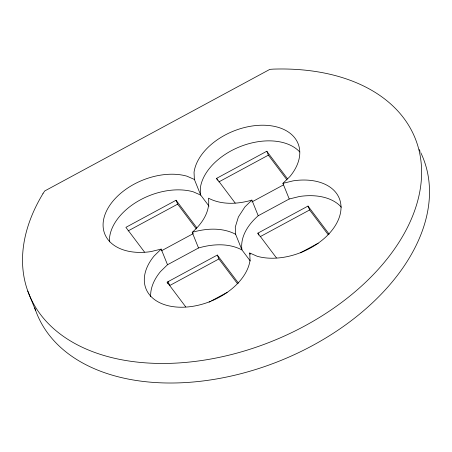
<?xml version="1.0" encoding="UTF-8"?>
<svg xmlns="http://www.w3.org/2000/svg" width="452" height="452" viewBox="0 0 452 452"><rect width="100%" height="100%" fill="white"/><g stroke="black" fill="none" stroke-linecap="round" stroke-linejoin="round"><path stroke-width="0.68" d="M42.957 193.609L44.737 190.959L269.878 69.354L273.466 69.111A208.219 134.673 -22 0 1 411.094 219.655A208.219 134.673 -22 0 1 145.923 362.883A208.219 134.673 -22 0 1 42.996 193.614M150.663 296.693A55.308 35.77 -22 0 1 160.511 271.55L167.506 264.742L161.183 249.097L154.188 255.905A55.308 35.77 -22 0 0 178.704 307.174A55.308 35.77 -22 0 0 250.063 260.137L249.719 253.001L257.205 256.278A55.308 35.77 -22 0 0 337.65 221.322A55.308 35.77 -22 0 0 293.156 180.851L282.912 183.348L289.235 198.993L299.473 196.496A55.308 35.77 -22 0 1 341.384 207.231M251.9 200.1L244.905 206.914L238.396 216.943L235.272 227.124L235.616 234.26L241.939 249.905C228.622 242.944 212.587 243.899 198.524 247.99L192.202 232.345C201.886 223.943 210.417 211.576 208.479 198.185C221.796 205.146 237.831 204.185 251.9 200.1L258.216 215.745C248.532 224.147 240.006 236.515 241.939 249.905L250.233 260.928M282.912 183.348L289.907 176.54A55.308 35.77 -22 0 0 265.397 125.272A55.308 35.77 -22 0 0 194.038 172.308L194.383 179.444L200.705 195.089L208.999 206.112M196.778 227.757L176.082 200.242L125.905 227.345L144.487 252.052M217.401 180.308L216.615 178.354L266.793 151.25L287.495 178.766M128.102 230.921L177.664 204.151L196.247 228.865M218.813 181.93L268.375 155.16L286.958 179.868M161.364 250.837L193.354 233.56M251.815 201.982L283.41 184.919M167.506 264.742L198.524 247.99M258.216 215.745L289.235 198.993M167.664 283.466L167.138 282.161L217.316 255.058L238.436 283.133M258.64 235.125L257.849 233.164L308.027 206.061L329.146 234.142M237.481 283.675L218.898 258.968L169.681 285.551L168.099 281.641M260.047 236.741L309.609 209.971L328.197 234.678M209.152 302.111L210.389 301.444M211.632 300.772L227.119 292.41M300.343 252.854L318.185 243.221M192.202 232.345C206.27 228.26 222.299 227.299 235.616 234.26M161.183 249.097L150.945 251.594A55.308 35.77 -22 0 1 106.452 211.124A55.308 35.77 -22 0 1 186.896 176.167L194.383 179.444M216.615 178.354L235.198 203.061M257.849 233.164L276.432 257.872M167.138 282.161L185.721 306.868M308.027 206.061L309.609 209.971M266.793 151.25L268.375 155.16M249.719 253.001L250.244 254.306M217.316 255.058L218.898 258.968M176.082 200.242L177.664 204.151M27.753 291.048L35.657 310.603M299.721 151.934A55.308 35.77 -22 0 0 242.6 145.685A55.308 35.77 -22 0 0 200.355 187.953L200.705 195.089L193.219 191.806A55.308 35.77 -22 0 0 137.357 201.569A55.308 35.77 -22 0 0 109.424 241.876M420.733 152.612A208.219 134.673 -22 0 1 280.02 360.815A208.219 134.673 -22 0 1 34.781 307.953M419.162 149.505A208.219 134.673 -22 0 1 420.117 151.363"/></g></svg>
